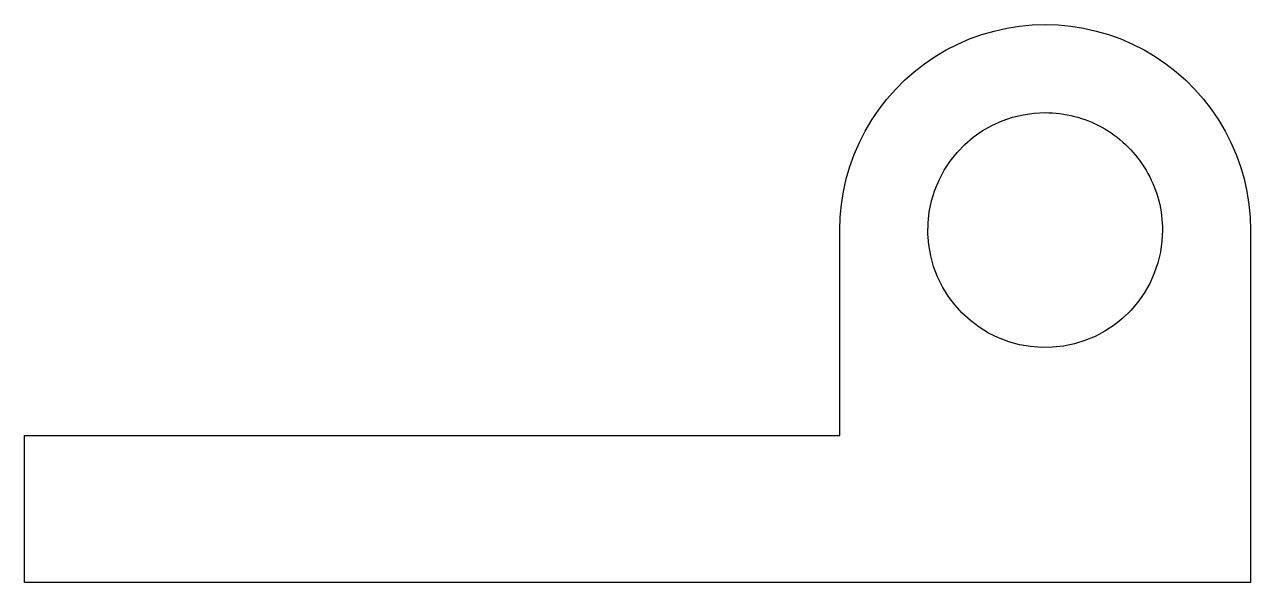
# Model space of a CAD drawing. Header units: metres. Extents: x -33.4 to 8.4, y 0 to 19.
import ezdxf

# ---------------------------------------------------------------- set-up
doc = ezdxf.new("R2010")
doc.units = ezdxf.units.M

msp = doc.modelspace()

# ---------------------------------------------------------------- linework, layer by layer
for points in [[(-5.6, 12), (-5.586, 12.44), (-5.545, 12.877), (-5.476, 13.312), (-5.38, 13.741), (-5.257, 14.163), (-5.108, 14.577), (-4.934, 14.98), (-4.734, 15.372), (-4.51, 15.751), (-4.263, 16.114), (-3.994, 16.462), (-3.703, 16.792), (-3.392, 17.103), (-3.062, 17.394), (-2.714, 17.663), (-2.351, 17.91), (-1.972, 18.134), (-1.58, 18.334), (-1.177, 18.508), (-0.763, 18.657), (-0.341, 18.78), (0.088, 18.876), (0.523, 18.945), (0.96, 18.986), (1.4, 19), (1.84, 18.986), (2.277, 18.945), (2.712, 18.876), (3.141, 18.78), (3.563, 18.657), (3.977, 18.508), (4.38, 18.334), (4.772, 18.134), (5.151, 17.91), (5.514, 17.663), (5.862, 17.394), (6.192, 17.103), (6.503, 16.792), (6.794, 16.462), (7.063, 16.114), (7.31, 15.751), (7.534, 15.372), (7.734, 14.98), (7.908, 14.577), (8.057, 14.163), (8.18, 13.741), (8.276, 13.312), (8.345, 12.877), (8.386, 12.44), (8.4, 12)], [(5.4, 12), (5.382, 11.624), (5.329, 11.25), (5.241, 10.884), (5.119, 10.528), (4.964, 10.184), (4.777, 9.857), (4.561, 9.548), (4.316, 9.262), (4.045, 9), (3.751, 8.764), (3.436, 8.557), (3.103, 8.381), (2.755, 8.236), (2.395, 8.126), (2.026, 8.049), (1.651, 8.008), (1.274, 8.002), (0.899, 8.032), (0.527, 8.096), (0.164, 8.196), (-0.189, 8.329), (-0.527, 8.495), (-0.848, 8.692), (-1.15, 8.918), (-1.428, 9.172), (-1.682, 9.45), (-1.908, 9.752), (-2.105, 10.073), (-2.271, 10.411), (-2.404, 10.764), (-2.504, 11.127), (-2.568, 11.499), (-2.598, 11.874), (-2.592, 12.251), (-2.551, 12.626), (-2.474, 12.995), (-2.364, 13.355), (-2.219, 13.703), (-2.043, 14.036), (-1.836, 14.351), (-1.6, 14.645), (-1.338, 14.916), (-1.052, 15.161), (-0.743, 15.377), (-0.416, 15.564), (-0.072, 15.719), (0.284, 15.841), (0.65, 15.929), (1.024, 15.982), (1.4, 16)], [(1.4, 16), (1.526, 15.998), (1.651, 15.992), (1.776, 15.982), (1.901, 15.968), (2.026, 15.951), (2.15, 15.929), (2.273, 15.904), (2.395, 15.874), (2.516, 15.841), (2.636, 15.804), (2.755, 15.764), (2.872, 15.719), (2.989, 15.671), (3.103, 15.619), (3.216, 15.564), (3.327, 15.505), (3.436, 15.443), (3.543, 15.377), (3.648, 15.308), (3.751, 15.236), (3.852, 15.161), (3.95, 15.082), (4.045, 15), (4.138, 14.916), (4.228, 14.828), (4.316, 14.738), (4.4, 14.645), (4.482, 14.55), (4.561, 14.452), (4.636, 14.351), (4.708, 14.248), (4.777, 14.143), (4.843, 14.036), (4.905, 13.927), (4.964, 13.816), (5.019, 13.703), (5.071, 13.589), (5.119, 13.472), (5.164, 13.355), (5.204, 13.236), (5.241, 13.116), (5.274, 12.995), (5.304, 12.873), (5.329, 12.75), (5.351, 12.626), (5.368, 12.501), (5.382, 12.376), (5.392, 12.251), (5.398, 12.126), (5.4, 12)], [(-5.6, 5), (-5.6, 5.14), (-5.6, 5.28), (-5.6, 5.42), (-5.6, 5.56), (-5.6, 5.7), (-5.6, 5.84), (-5.6, 5.98), (-5.6, 6.12), (-5.6, 6.26), (-5.6, 6.4), (-5.6, 6.54), (-5.6, 6.68), (-5.6, 6.82), (-5.6, 6.96), (-5.6, 7.1), (-5.6, 7.24), (-5.6, 7.38), (-5.6, 7.52), (-5.6, 7.66), (-5.6, 7.8), (-5.6, 7.94), (-5.6, 8.08), (-5.6, 8.22), (-5.6, 8.36), (-5.6, 8.5), (-5.6, 8.64), (-5.6, 8.78), (-5.6, 8.92), (-5.6, 9.06), (-5.6, 9.2), (-5.6, 9.34), (-5.6, 9.48), (-5.6, 9.62), (-5.6, 9.76), (-5.6, 9.9), (-5.6, 10.04), (-5.6, 10.18), (-5.6, 10.32), (-5.6, 10.46), (-5.6, 10.6), (-5.6, 10.74), (-5.6, 10.88), (-5.6, 11.02), (-5.6, 11.16), (-5.6, 11.3), (-5.6, 11.44), (-5.6, 11.58), (-5.6, 11.72), (-5.6, 11.86), (-5.6, 12)], [(-5.6, 5), (-5.6, 5.14), (-5.6, 5.28), (-5.6, 5.42), (-5.6, 5.56), (-5.6, 5.7), (-5.6, 5.84), (-5.6, 5.98), (-5.6, 6.12), (-5.6, 6.26), (-5.6, 6.4), (-5.6, 6.54), (-5.6, 6.68), (-5.6, 6.82), (-5.6, 6.96), (-5.6, 7.1), (-5.6, 7.24), (-5.6, 7.38), (-5.6, 7.52), (-5.6, 7.66), (-5.6, 7.8), (-5.6, 7.94), (-5.6, 8.08), (-5.6, 8.22), (-5.6, 8.36), (-5.6, 8.5), (-5.6, 8.64), (-5.6, 8.78), (-5.6, 8.92), (-5.6, 9.06), (-5.6, 9.2), (-5.6, 9.34), (-5.6, 9.48), (-5.6, 9.62), (-5.6, 9.76), (-5.6, 9.9), (-5.6, 10.04), (-5.6, 10.18), (-5.6, 10.32), (-5.6, 10.46), (-5.6, 10.6), (-5.6, 10.74), (-5.6, 10.88), (-5.6, 11.02), (-5.6, 11.16), (-5.6, 11.3), (-5.6, 11.44), (-5.6, 11.58), (-5.6, 11.72), (-5.6, 11.86), (-5.6, 12)], [(8.4, 12), (8.4, 11.76), (8.4, 11.52), (8.4, 11.28), (8.4, 11.04), (8.4, 10.8), (8.4, 10.56), (8.4, 10.32), (8.4, 10.08), (8.4, 9.84), (8.4, 9.6), (8.4, 9.36), (8.4, 9.12), (8.4, 8.88), (8.4, 8.64), (8.4, 8.4), (8.4, 8.16), (8.4, 7.92), (8.4, 7.68), (8.4, 7.44), (8.4, 7.2), (8.4, 6.96), (8.4, 6.72), (8.4, 6.48), (8.4, 6.24), (8.4, 6), (8.4, 5.76), (8.4, 5.52), (8.4, 5.28), (8.4, 5.04), (8.4, 4.8), (8.4, 4.56), (8.4, 4.32), (8.4, 4.08), (8.4, 3.84), (8.4, 3.6), (8.4, 3.36), (8.4, 3.12), (8.4, 2.88), (8.4, 2.64), (8.4, 2.4), (8.4, 2.16), (8.4, 1.92), (8.4, 1.68), (8.4, 1.44), (8.4, 1.2), (8.4, 0.96), (8.4, 0.72), (8.4, 0.48), (8.4, 0.24), (8.4, 0)], [(-33.4, 0), (-33.4, 0.1), (-33.4, 0.2), (-33.4, 0.3), (-33.4, 0.4), (-33.4, 0.5), (-33.4, 0.6), (-33.4, 0.7), (-33.4, 0.8), (-33.4, 0.9), (-33.4, 1), (-33.4, 1.1), (-33.4, 1.2), (-33.4, 1.3), (-33.4, 1.4), (-33.4, 1.5), (-33.4, 1.6), (-33.4, 1.7), (-33.4, 1.8), (-33.4, 1.9), (-33.4, 2), (-33.4, 2.1), (-33.4, 2.2), (-33.4, 2.3), (-33.4, 2.4), (-33.4, 2.5), (-33.4, 2.6), (-33.4, 2.7), (-33.4, 2.8), (-33.4, 2.9), (-33.4, 3), (-33.4, 3.1), (-33.4, 3.2), (-33.4, 3.3), (-33.4, 3.4), (-33.4, 3.5), (-33.4, 3.6), (-33.4, 3.7), (-33.4, 3.8), (-33.4, 3.9), (-33.4, 4), (-33.4, 4.1), (-33.4, 4.2), (-33.4, 4.3), (-33.4, 4.4), (-33.4, 4.5), (-33.4, 4.6), (-33.4, 4.7), (-33.4, 4.8), (-33.4, 4.9), (-33.4, 5)], [(-33.4, 5), (-32.844, 5), (-32.288, 5), (-31.732, 5), (-31.176, 5), (-30.62, 5), (-30.064, 5), (-29.508, 5), (-28.952, 5), (-28.396, 5), (-27.84, 5), (-27.284, 5), (-26.728, 5), (-26.172, 5), (-25.616, 5), (-25.06, 5), (-24.504, 5), (-23.948, 5), (-23.392, 5), (-22.836, 5), (-22.28, 5), (-21.724, 5), (-21.168, 5), (-20.612, 5), (-20.056, 5), (-19.5, 5), (-18.944, 5), (-18.388, 5), (-17.832, 5), (-17.276, 5), (-16.72, 5), (-16.164, 5), (-15.608, 5), (-15.052, 5), (-14.496, 5), (-13.94, 5), (-13.384, 5), (-12.828, 5), (-12.272, 5), (-11.716, 5), (-11.16, 5), (-10.604, 5), (-10.048, 5), (-9.492, 5), (-8.936, 5), (-8.38, 5), (-7.824, 5), (-7.268, 5), (-6.712, 5), (-6.156, 5), (-5.6, 5)], [(-20, 5), (-19.712, 5), (-19.424, 5), (-19.136, 5), (-18.848, 5), (-18.56, 5), (-18.272, 5), (-17.984, 5), (-17.696, 5), (-17.408, 5), (-17.12, 5), (-16.832, 5), (-16.544, 5), (-16.256, 5), (-15.968, 5), (-15.68, 5), (-15.392, 5), (-15.104, 5), (-14.816, 5), (-14.528, 5), (-14.24, 5), (-13.952, 5), (-13.664, 5), (-13.376, 5), (-13.088, 5), (-12.8, 5), (-12.512, 5), (-12.224, 5), (-11.936, 5), (-11.648, 5), (-11.36, 5), (-11.072, 5), (-10.784, 5), (-10.496, 5), (-10.208, 5), (-9.92, 5), (-9.632, 5), (-9.344, 5), (-9.056, 5), (-8.768, 5), (-8.48, 5), (-8.192, 5), (-7.904, 5), (-7.616, 5), (-7.328, 5), (-7.04, 5), (-6.752, 5), (-6.464, 5), (-6.176, 5), (-5.888, 5), (-5.6, 5)], [(8.4, 0), (7.564, 0), (6.728, 0), (5.892, 0), (5.056, 0), (4.22, 0), (3.384, 0), (2.548, 0), (1.712, 0), (0.876, 0), (0.04, 0), (-0.796, 0), (-1.632, 0), (-2.468, 0), (-3.304, 0), (-4.14, 0), (-4.976, 0), (-5.812, 0), (-6.648, 0), (-7.484, 0), (-8.32, 0), (-9.156, 0), (-9.992, 0), (-10.828, 0), (-11.664, 0), (-12.5, 0), (-13.336, 0), (-14.172, 0), (-15.008, 0), (-15.844, 0), (-16.68, 0), (-17.516, 0), (-18.352, 0), (-19.188, 0), (-20.024, 0), (-20.86, 0), (-21.696, 0), (-22.532, 0), (-23.368, 0), (-24.204, 0), (-25.04, 0), (-25.876, 0), (-26.712, 0), (-27.548, 0), (-28.384, 0), (-29.22, 0), (-30.056, 0), (-30.892, 0), (-31.728, 0), (-32.564, 0), (-33.4, 0)]]:
    msp.add_lwpolyline(points)

doc.saveas('drawing.dxf')
